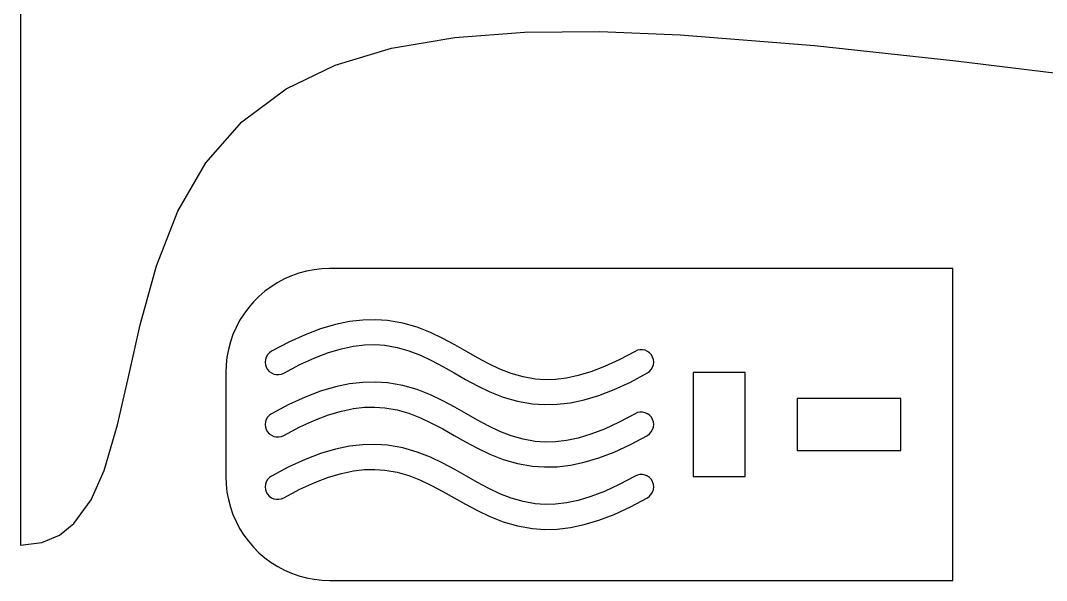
# Model space of a CAD drawing. Header units: millimetres. Extents: x -3928 to -434, y -548 to 1409.
# Drawn here: x -1656.5 to -1557.7, y 956 to 1009.9 of the extents above; entities that cross this region are included whole.
import ezdxf

# ---------------------------------------------------------------- set-up
doc = ezdxf.new("R2010")
doc.units = ezdxf.units.MM
doc.header["$MEASUREMENT"] = 0
doc.layers.add('layer 1', color=7, linetype='Continuous')

msp = doc.modelspace()

# ---------------------------------------------------------------- linework, layer by layer
at = {"layer": 'layer 1', "color": 1, "lineweight": 25}
for points in [[(-1656.4705, 1059.3916), (-1656.4705, 1059.3916), (-1656.4705, 959.3918), (-1656.4705, 959.3918)], [(-1566.7156, 985.9914), (-1566.7156, 985.9914), (-1626.7157, 985.9914), (-1626.7157, 985.9914)], [(-1566.7156, 955.9915), (-1566.7156, 955.9915), (-1566.7156, 985.9914), (-1566.7156, 985.9914)], [(-1636.7155, 975.9912), (-1636.7155, 975.9912), (-1636.7155, 965.9914), (-1636.7155, 965.9914)], [(-1586.7156, 975.9912), (-1586.7156, 975.9912), (-1591.7155, 975.9912), (-1591.7155, 975.9912)], [(-1591.7155, 975.9912), (-1591.7155, 975.9912), (-1591.7155, 965.9914), (-1591.7155, 965.9914)], [(-1586.7156, 965.9914), (-1586.7156, 965.9914), (-1586.7156, 975.9912), (-1586.7156, 975.9912)], [(-1571.7155, 973.4914), (-1571.7155, 973.4914), (-1581.7157, 973.4914), (-1581.7157, 973.4914)], [(-1581.7157, 973.4914), (-1581.7157, 973.4914), (-1581.7157, 968.4915), (-1581.7157, 968.4915)], [(-1571.7155, 968.4915), (-1571.7155, 968.4915), (-1571.7155, 973.4914), (-1571.7155, 973.4914)], [(-1581.7157, 968.4915), (-1581.7157, 968.4915), (-1571.7155, 968.4915), (-1571.7155, 968.4915)], [(-1591.7155, 965.9914), (-1591.7155, 965.9914), (-1586.7156, 965.9914), (-1586.7156, 965.9914)], [(-1626.7157, 955.9915), (-1626.7157, 955.9915), (-1566.7156, 955.9915), (-1566.7156, 955.9915)]]:
    msp.add_open_spline(points, degree=3, dxfattribs=at)
for points, knots in [([(-1656.4705, 959.3918), (-1656.4705, 959.3918), (-1654.4237, 959.6465), (-1654.4237, 959.6465), (-1654.4237, 959.6465), (-1654.4237, 959.6465), (-1652.7283, 960.3637), (-1652.7283, 960.3637), (-1652.7283, 960.3637), (-1652.7283, 960.3637), (-1651.3291, 961.476), (-1651.3291, 961.476), (-1651.3291, 961.476), (-1651.3291, 961.476), (-1649.675, 963.75), (-1649.675, 963.75), (-1649.675, 963.75), (-1649.675, 963.75), (-1648.4194, 966.5857), (-1648.4194, 966.5857), (-1648.4194, 966.5857), (-1648.4194, 966.5857), (-1647.1364, 970.9583), (-1647.1364, 970.9583), (-1647.1364, 970.9583), (-1647.1364, 970.9583), (-1646.0572, 975.7081), (-1646.0572, 975.7081), (-1646.0572, 975.7081), (-1646.0572, 975.7081), (-1644.9643, 980.5677), (-1644.9643, 980.5677), (-1644.9643, 980.5677), (-1644.9643, 980.5677), (-1643.3945, 986.2481), (-1643.3945, 986.2481), (-1643.3945, 986.2481), (-1643.3945, 986.2481), (-1641.3325, 991.5098), (-1641.3325, 991.5098), (-1641.3325, 991.5098), (-1641.3325, 991.5098), (-1638.6203, 996.1678), (-1638.6203, 996.1678), (-1638.6203, 996.1678), (-1638.6203, 996.1678), (-1635.1578, 1000.1098), (-1635.1578, 1000.1098), (-1635.1578, 1000.1098), (-1635.1578, 1000.1098), (-1630.892, 1003.2855), (-1630.892, 1003.2855), (-1630.892, 1003.2855), (-1630.892, 1003.2855), (-1626.1726, 1005.5556), (-1626.1726, 1005.5556), (-1626.1726, 1005.5556), (-1626.1726, 1005.5556), (-1620.7539, 1007.1847), (-1620.7539, 1007.1847), (-1620.7539, 1007.1847), (-1620.7539, 1007.1847), (-1614.6692, 1008.2233), (-1614.6692, 1008.2233), (-1614.6692, 1008.2233), (-1614.6692, 1008.2233), (-1607.9682, 1008.7373), (-1607.9682, 1008.7373), (-1607.9682, 1008.7373), (-1607.9682, 1008.7373), (-1600.7122, 1008.8012), (-1600.7122, 1008.8012), (-1600.7122, 1008.8012), (-1600.7122, 1008.8012), (-1592.973, 1008.4946), (-1592.973, 1008.4946), (-1592.973, 1008.4946), (-1592.973, 1008.4946), (-1580.0289, 1007.4521), (-1580.0289, 1007.4521), (-1580.0289, 1007.4521), (-1580.0289, 1007.4521), (-1566.4254, 1005.9691), (-1566.4254, 1005.9691), (-1566.4254, 1005.9691), (-1566.4254, 1005.9691), (-1552.5196, 1004.2715), (-1552.5196, 1004.2715), (-1552.5196, 1004.2715), (-1552.5196, 1004.2715), (-1541.9236, 1002.9281), (-1541.9236, 1002.9281), (-1541.9236, 1002.9281), (-1541.9236, 1002.9281), (-1531.5279, 1001.5847), (-1531.5279, 1001.5847), (-1531.5279, 1001.5847), (-1531.5279, 1001.5847), (-1521.4917, 1000.2467), (-1521.4917, 1000.2467), (-1521.4917, 1000.2467), (-1521.4917, 1000.2467), (-1511.9689, 998.8902), (-1511.9689, 998.8902), (-1511.9689, 998.8902), (-1511.9689, 998.8902), (-1503.1028, 997.4671), (-1503.1028, 997.4671), (-1503.1028, 997.4671), (-1503.1028, 997.4671), (-1495.1594, 995.9385), (-1495.1594, 995.9385), (-1495.1594, 995.9385), (-1495.1594, 995.9385), (-1488.078, 994.2029), (-1488.078, 994.2029), (-1488.078, 994.2029), (-1488.078, 994.2029), (-1481.9383, 992.179), (-1481.9383, 992.179), (-1481.9383, 992.179), (-1481.9383, 992.179), (-1476.7884, 989.7903), (-1476.7884, 989.7903), (-1476.7884, 989.7903), (-1476.7884, 989.7903), (-1472.9725, 987.2521), (-1472.9725, 987.2521), (-1472.9725, 987.2521), (-1472.9725, 987.2521), (-1469.9488, 984.3399), (-1469.9488, 984.3399), (-1469.9488, 984.3399), (-1469.9488, 984.3399), (-1467.6437, 981.0587), (-1467.6437, 981.0587), (-1467.6437, 981.0587), (-1467.6437, 981.0587), (-1465.9307, 977.454), (-1465.9307, 977.454), (-1465.9307, 977.454), (-1465.9307, 977.454), (-1464.6197, 973.62), (-1464.6197, 973.62), (-1464.6197, 973.62), (-1464.6197, 973.62), (-1463.6471, 970.3607), (-1463.6471, 970.3607), (-1463.6471, 970.3607), (-1463.6471, 970.3607), (-1462.5743, 967.1794), (-1462.5743, 967.1794), (-1462.5743, 967.1794), (-1462.5743, 967.1794), (-1461.1537, 964.2467), (-1461.1537, 964.2467), (-1461.1537, 964.2467), (-1461.1537, 964.2467), (-1459.6812, 962.3396), (-1459.6812, 962.3396), (-1459.6812, 962.3396), (-1459.6812, 962.3396), (-1457.6947, 960.805), (-1457.6947, 960.805), (-1457.6947, 960.805), (-1457.6947, 960.805), (-1456.001, 960.0522), (-1456.001, 960.0522), (-1456.001, 960.0522), (-1456.001, 960.0522), (-1453.9468, 959.565), (-1453.9468, 959.565), (-1453.9468, 959.565), (-1453.9468, 959.565), (-1451.4706, 959.3918), (-1451.4706, 959.3918)], [0, 0, 0, 0, 0.0222222, 0.0222222, 0.0222222, 0.0222222, 0.0444444, 0.0444444, 0.0444444, 0.0444444, 0.0666667, 0.0666667, 0.0666667, 0.0666667, 0.0888889, 0.0888889, 0.0888889, 0.0888889, 0.1111111, 0.1111111, 0.1111111, 0.1111111, 0.1333333, 0.1333333, 0.1333333, 0.1333333, 0.1555556, 0.1555556, 0.1555556, 0.1555556, 0.1777778, 0.1777778, 0.1777778, 0.1777778, 0.2, 0.2, 0.2, 0.2, 0.2222222, 0.2222222, 0.2222222, 0.2222222, 0.2444444, 0.2444444, 0.2444444, 0.2444444, 0.2666667, 0.2666667, 0.2666667, 0.2666667, 0.2888889, 0.2888889, 0.2888889, 0.2888889, 0.3111111, 0.3111111, 0.3111111, 0.3111111, 0.3333333, 0.3333333, 0.3333333, 0.3333333, 0.3555556, 0.3555556, 0.3555556, 0.3555556, 0.3777778, 0.3777778, 0.3777778, 0.3777778, 0.4, 0.4, 0.4, 0.4, 0.4222222, 0.4222222, 0.4222222, 0.4222222, 0.4444444, 0.4444444, 0.4444444, 0.4444444, 0.4666667, 0.4666667, 0.4666667, 0.4666667, 0.4888889, 0.4888889, 0.4888889, 0.4888889, 0.5111111, 0.5111111, 0.5111111, 0.5111111, 0.5333333, 0.5333333, 0.5333333, 0.5333333, 0.5555556, 0.5555556, 0.5555556, 0.5555556, 0.5777778, 0.5777778, 0.5777778, 0.5777778, 0.6, 0.6, 0.6, 0.6, 0.6222222, 0.6222222, 0.6222222, 0.6222222, 0.6444444, 0.6444444, 0.6444444, 0.6444444, 0.6666667, 0.6666667, 0.6666667, 0.6666667, 0.6888889, 0.6888889, 0.6888889, 0.6888889, 0.7111111, 0.7111111, 0.7111111, 0.7111111, 0.7333333, 0.7333333, 0.7333333, 0.7333333, 0.7555556, 0.7555556, 0.7555556, 0.7555556, 0.7777778, 0.7777778, 0.7777778, 0.7777778, 0.8, 0.8, 0.8, 0.8, 0.8222222, 0.8222222, 0.8222222, 0.8222222, 0.8444444, 0.8444444, 0.8444444, 0.8444444, 0.8666667, 0.8666667, 0.8666667, 0.8666667, 0.8888889, 0.8888889, 0.8888889, 0.8888889, 0.9111111, 0.9111111, 0.9111111, 0.9111111, 0.9333333, 0.9333333, 0.9333333, 0.9333333, 0.9555556, 0.9555556, 0.9555556, 0.9555556, 1, 1, 1, 1]), ([(-1626.7157, 985.9914), (-1626.7157, 985.9914), (-1627.4629, 985.9635), (-1627.4629, 985.9635), (-1627.4629, 985.9635), (-1627.4629, 985.9635), (-1628.2058, 985.8796), (-1628.2058, 985.8796), (-1628.2058, 985.8796), (-1628.2058, 985.8796), (-1628.9407, 985.7406), (-1628.9407, 985.7406), (-1628.9407, 985.7406), (-1628.9407, 985.7406), (-1629.6631, 985.5473), (-1629.6631, 985.5473), (-1629.6631, 985.5473), (-1629.6631, 985.5473), (-1630.3691, 985.3), (-1630.3691, 985.3), (-1630.3691, 985.3), (-1630.3691, 985.3), (-1631.0545, 985.0012), (-1631.0545, 985.0012), (-1631.0545, 985.0012), (-1631.0545, 985.0012), (-1631.7156, 984.6515), (-1631.7156, 984.6515), (-1631.7156, 984.6515), (-1631.7156, 984.6515), (-1632.3488, 984.2536), (-1632.3488, 984.2536), (-1632.3488, 984.2536), (-1632.3488, 984.2536), (-1632.9503, 983.8098), (-1632.9503, 983.8098), (-1632.9503, 983.8098), (-1632.9503, 983.8098), (-1633.5172, 983.3219), (-1633.5172, 983.3219), (-1633.5172, 983.3219), (-1633.5172, 983.3219), (-1634.0461, 982.7931), (-1634.0461, 982.7931), (-1634.0461, 982.7931), (-1634.0461, 982.7931), (-1634.5339, 982.2262), (-1634.5339, 982.2262), (-1634.5339, 982.2262), (-1634.5339, 982.2262), (-1634.9777, 981.6247), (-1634.9777, 981.6247), (-1634.9777, 981.6247), (-1634.9777, 981.6247), (-1635.3757, 980.9915), (-1635.3757, 980.9915), (-1635.3757, 980.9915), (-1635.3757, 980.9915), (-1635.7253, 980.3304), (-1635.7253, 980.3304), (-1635.7253, 980.3304), (-1635.7253, 980.3304), (-1636.0244, 979.6449), (-1636.0244, 979.6449), (-1636.0244, 979.6449), (-1636.0244, 979.6449), (-1636.2714, 978.939), (-1636.2714, 978.939), (-1636.2714, 978.939), (-1636.2714, 978.939), (-1636.4647, 978.2165), (-1636.4647, 978.2165), (-1636.4647, 978.2165), (-1636.4647, 978.2165), (-1636.6037, 977.4817), (-1636.6037, 977.4817), (-1636.6037, 977.4817), (-1636.6037, 977.4817), (-1636.6877, 976.7387), (-1636.6877, 976.7387), (-1636.6877, 976.7387), (-1636.6877, 976.7387), (-1636.7155, 975.9912), (-1636.7155, 975.9912)], [0, 0, 0, 0, 0.0454545, 0.0454545, 0.0454545, 0.0454545, 0.0909091, 0.0909091, 0.0909091, 0.0909091, 0.1363636, 0.1363636, 0.1363636, 0.1363636, 0.1818182, 0.1818182, 0.1818182, 0.1818182, 0.2272727, 0.2272727, 0.2272727, 0.2272727, 0.2727273, 0.2727273, 0.2727273, 0.2727273, 0.3181818, 0.3181818, 0.3181818, 0.3181818, 0.3636364, 0.3636364, 0.3636364, 0.3636364, 0.4090909, 0.4090909, 0.4090909, 0.4090909, 0.4545455, 0.4545455, 0.4545455, 0.4545455, 0.5, 0.5, 0.5, 0.5, 0.5454545, 0.5454545, 0.5454545, 0.5454545, 0.5909091, 0.5909091, 0.5909091, 0.5909091, 0.6363636, 0.6363636, 0.6363636, 0.6363636, 0.6818182, 0.6818182, 0.6818182, 0.6818182, 0.7272727, 0.7272727, 0.7272727, 0.7272727, 0.7727273, 0.7727273, 0.7727273, 0.7727273, 0.8181818, 0.8181818, 0.8181818, 0.8181818, 0.8636364, 0.8636364, 0.8636364, 0.8636364, 0.9090909, 0.9090909, 0.9090909, 0.9090909, 1, 1, 1, 1]), ([(-1597.3134, 978.0317), (-1597.3134, 978.0317), (-1598.8342, 977.2129), (-1598.8342, 977.2129), (-1598.8342, 977.2129), (-1598.8342, 977.2129), (-1600.2499, 976.5588), (-1600.2499, 976.5588), (-1600.2499, 976.5588), (-1600.2499, 976.5588), (-1601.5658, 976.0568), (-1601.5658, 976.0568), (-1601.5658, 976.0568), (-1601.5658, 976.0568), (-1602.7885, 975.6938), (-1602.7885, 975.6938), (-1602.7885, 975.6938), (-1602.7885, 975.6938), (-1603.9252, 975.4564), (-1603.9252, 975.4564), (-1603.9252, 975.4564), (-1603.9252, 975.4564), (-1604.9853, 975.3319), (-1604.9853, 975.3319), (-1604.9853, 975.3319), (-1604.9853, 975.3319), (-1605.978, 975.3072), (-1605.978, 975.3072), (-1605.978, 975.3072), (-1605.978, 975.3072), (-1606.915, 975.371), (-1606.915, 975.371), (-1606.915, 975.371), (-1606.915, 975.371), (-1608.0971, 975.5774), (-1608.0971, 975.5774), (-1608.0971, 975.5774), (-1608.0971, 975.5774), (-1609.2239, 975.9037), (-1609.2239, 975.9037), (-1609.2239, 975.9037), (-1609.2239, 975.9037), (-1610.3165, 976.3327), (-1610.3165, 976.3327), (-1610.3165, 976.3327), (-1610.3165, 976.3327), (-1611.3917, 976.8453), (-1611.3917, 976.8453), (-1611.3917, 976.8453), (-1611.3917, 976.8453), (-1612.4642, 977.42), (-1612.4642, 977.42), (-1612.4642, 977.42), (-1612.4642, 977.42), (-1613.5479, 978.0331), (-1613.5479, 978.0331), (-1613.5479, 978.0331), (-1613.5479, 978.0331), (-1614.6574, 978.6617), (-1614.6574, 978.6617), (-1614.6574, 978.6617), (-1614.6574, 978.6617), (-1615.8089, 979.2766), (-1615.8089, 979.2766), (-1615.8089, 979.2766), (-1615.8089, 979.2766), (-1617.0178, 979.8492), (-1617.0178, 979.8492), (-1617.0178, 979.8492), (-1617.0178, 979.8492), (-1618.3002, 980.3491), (-1618.3002, 980.3491), (-1618.3002, 980.3491), (-1618.3002, 980.3491), (-1619.6693, 980.7428), (-1619.6693, 980.7428), (-1619.6693, 980.7428), (-1619.6693, 980.7428), (-1621.1351, 980.9961), (-1621.1351, 980.9961), (-1621.1351, 980.9961), (-1621.1351, 980.9961), (-1622.3014, 981.0747), (-1622.3014, 981.0747), (-1622.3014, 981.0747), (-1622.3014, 981.0747), (-1623.5269, 981.0447), (-1623.5269, 981.0447), (-1623.5269, 981.0447), (-1623.5269, 981.0447), (-1624.8135, 980.8952), (-1624.8135, 980.8952), (-1624.8135, 980.8952), (-1624.8135, 980.8952), (-1626.1646, 980.6165), (-1626.1646, 980.6165), (-1626.1646, 980.6165), (-1626.1646, 980.6165), (-1627.5835, 980.1998), (-1627.5835, 980.1998), (-1627.5835, 980.1998), (-1627.5835, 980.1998), (-1629.0761, 979.6368), (-1629.0761, 979.6368), (-1629.0761, 979.6368), (-1629.0761, 979.6368), (-1630.6488, 978.9182), (-1630.6488, 978.9182), (-1630.6488, 978.9182), (-1630.6488, 978.9182), (-1632.3083, 978.0345), (-1632.3083, 978.0345)], [0, 0, 0, 0, 0.0344828, 0.0344828, 0.0344828, 0.0344828, 0.0689655, 0.0689655, 0.0689655, 0.0689655, 0.1034483, 0.1034483, 0.1034483, 0.1034483, 0.137931, 0.137931, 0.137931, 0.137931, 0.1724138, 0.1724138, 0.1724138, 0.1724138, 0.2068966, 0.2068966, 0.2068966, 0.2068966, 0.2413793, 0.2413793, 0.2413793, 0.2413793, 0.2758621, 0.2758621, 0.2758621, 0.2758621, 0.3103448, 0.3103448, 0.3103448, 0.3103448, 0.3448276, 0.3448276, 0.3448276, 0.3448276, 0.3793103, 0.3793103, 0.3793103, 0.3793103, 0.4137931, 0.4137931, 0.4137931, 0.4137931, 0.4482759, 0.4482759, 0.4482759, 0.4482759, 0.4827586, 0.4827586, 0.4827586, 0.4827586, 0.5172414, 0.5172414, 0.5172414, 0.5172414, 0.5517241, 0.5517241, 0.5517241, 0.5517241, 0.5862069, 0.5862069, 0.5862069, 0.5862069, 0.6206897, 0.6206897, 0.6206897, 0.6206897, 0.6551724, 0.6551724, 0.6551724, 0.6551724, 0.6896552, 0.6896552, 0.6896552, 0.6896552, 0.7241379, 0.7241379, 0.7241379, 0.7241379, 0.7586207, 0.7586207, 0.7586207, 0.7586207, 0.7931034, 0.7931034, 0.7931034, 0.7931034, 0.8275862, 0.8275862, 0.8275862, 0.8275862, 0.862069, 0.862069, 0.862069, 0.862069, 0.8965517, 0.8965517, 0.8965517, 0.8965517, 0.9310345, 0.9310345, 0.9310345, 0.9310345, 1, 1, 1, 1]), ([(-1632.3083, 978.0345), (-1632.3083, 978.0345), (-1632.5125, 977.8884), (-1632.5125, 977.8884), (-1632.5125, 977.8884), (-1632.5125, 977.8884), (-1632.6815, 977.7032), (-1632.6815, 977.7032), (-1632.6815, 977.7032), (-1632.6815, 977.7032), (-1632.8085, 977.487), (-1632.8085, 977.487), (-1632.8085, 977.487), (-1632.8085, 977.487), (-1632.8875, 977.2489), (-1632.8875, 977.2489), (-1632.8875, 977.2489), (-1632.8875, 977.2489), (-1632.9154, 976.9994), (-1632.9154, 976.9994), (-1632.9154, 976.9994), (-1632.9154, 976.9994), (-1632.8911, 976.75), (-1632.8911, 976.75), (-1632.8911, 976.75), (-1632.8911, 976.75), (-1632.8152, 976.5108), (-1632.8152, 976.5108), (-1632.8152, 976.5108), (-1632.8152, 976.5108), (-1632.691, 976.2925), (-1632.691, 976.2925), (-1632.691, 976.2925), (-1632.691, 976.2925), (-1632.5245, 976.1052), (-1632.5245, 976.1052), (-1632.5245, 976.1052), (-1632.5245, 976.1052), (-1632.3227, 975.9563), (-1632.3227, 975.9563), (-1632.3227, 975.9563), (-1632.3227, 975.9563), (-1632.0941, 975.8526), (-1632.0941, 975.8526), (-1632.0941, 975.8526), (-1632.0941, 975.8526), (-1631.849, 975.7989), (-1631.849, 975.7989), (-1631.849, 975.7989), (-1631.849, 975.7989), (-1631.5981, 975.7972), (-1631.5981, 975.7972), (-1631.5981, 975.7972), (-1631.5981, 975.7972), (-1631.3526, 975.8476), (-1631.3526, 975.8476), (-1631.3526, 975.8476), (-1631.3526, 975.8476), (-1631.1226, 975.9482), (-1631.1226, 975.9482)], [0, 0, 0, 0, 0.0625, 0.0625, 0.0625, 0.0625, 0.125, 0.125, 0.125, 0.125, 0.1875, 0.1875, 0.1875, 0.1875, 0.25, 0.25, 0.25, 0.25, 0.3125, 0.3125, 0.3125, 0.3125, 0.375, 0.375, 0.375, 0.375, 0.4375, 0.4375, 0.4375, 0.4375, 0.5, 0.5, 0.5, 0.5, 0.5625, 0.5625, 0.5625, 0.5625, 0.625, 0.625, 0.625, 0.625, 0.6875, 0.6875, 0.6875, 0.6875, 0.75, 0.75, 0.75, 0.75, 0.8125, 0.8125, 0.8125, 0.8125, 0.875, 0.875, 0.875, 0.875, 1, 1, 1, 1]), ([(-1631.1226, 975.9482), (-1631.1226, 975.9482), (-1629.5841, 976.7673), (-1629.5841, 976.7673), (-1629.5841, 976.7673), (-1629.5841, 976.7673), (-1628.1515, 977.4221), (-1628.1515, 977.4221), (-1628.1515, 977.4221), (-1628.1515, 977.4221), (-1626.8198, 977.9248), (-1626.8198, 977.9248), (-1626.8198, 977.9248), (-1626.8198, 977.9248), (-1625.5822, 978.2881), (-1625.5822, 978.2881), (-1625.5822, 978.2881), (-1625.5822, 978.2881), (-1624.4315, 978.5259), (-1624.4315, 978.5259), (-1624.4315, 978.5259), (-1624.4315, 978.5259), (-1623.3587, 978.6508), (-1623.3587, 978.6508), (-1623.3587, 978.6508), (-1623.3587, 978.6508), (-1622.3539, 978.6755), (-1622.3539, 978.6755), (-1622.3539, 978.6755), (-1622.3539, 978.6755), (-1621.4064, 978.6116), (-1621.4064, 978.6116), (-1621.4064, 978.6116), (-1621.4064, 978.6116), (-1620.2126, 978.4049), (-1620.2126, 978.4049), (-1620.2126, 978.4049), (-1620.2126, 978.4049), (-1619.0763, 978.0779), (-1619.0763, 978.0779), (-1619.0763, 978.0779), (-1619.0763, 978.0779), (-1617.9767, 977.6493), (-1617.9767, 977.6493), (-1617.9767, 977.6493), (-1617.9767, 977.6493), (-1616.8972, 977.1367), (-1616.8972, 977.1367), (-1616.8972, 977.1367), (-1616.8972, 977.1367), (-1615.8226, 976.5624), (-1615.8226, 976.5624), (-1615.8226, 976.5624), (-1615.8226, 976.5624), (-1614.7385, 975.9496), (-1614.7385, 975.9496), (-1614.7385, 975.9496), (-1614.7385, 975.9496), (-1613.6308, 975.3216), (-1613.6308, 975.3216), (-1613.6308, 975.3216), (-1613.6308, 975.3216), (-1612.4832, 974.7067), (-1612.4832, 974.7067), (-1612.4832, 974.7067), (-1612.4832, 974.7067), (-1611.2795, 974.1345), (-1611.2795, 974.1345), (-1611.2795, 974.1345), (-1611.2795, 974.1345), (-1610.0046, 973.6343), (-1610.0046, 973.6343), (-1610.0046, 973.6343), (-1610.0046, 973.6343), (-1608.6443, 973.2406), (-1608.6443, 973.2406), (-1608.6443, 973.2406), (-1608.6443, 973.2406), (-1607.1887, 972.9866), (-1607.1887, 972.9866), (-1607.1887, 972.9866), (-1607.1887, 972.9866), (-1606.0313, 972.9079), (-1606.0313, 972.9079), (-1606.0313, 972.9079), (-1606.0313, 972.9079), (-1604.8152, 972.9379), (-1604.8152, 972.9379), (-1604.8152, 972.9379), (-1604.8152, 972.9379), (-1603.5392, 973.0878), (-1603.5392, 973.0878), (-1603.5392, 973.0878), (-1603.5392, 973.0878), (-1602.2005, 973.3669), (-1602.2005, 973.3669), (-1602.2005, 973.3669), (-1602.2005, 973.3669), (-1600.7946, 973.7839), (-1600.7946, 973.7839), (-1600.7946, 973.7839), (-1600.7946, 973.7839), (-1599.3168, 974.3476), (-1599.3168, 974.3476), (-1599.3168, 974.3476), (-1599.3168, 974.3476), (-1597.76, 975.0669), (-1597.76, 975.0669), (-1597.76, 975.0669), (-1597.76, 975.0669), (-1596.1179, 975.951), (-1596.1179, 975.951)], [0, 0, 0, 0, 0.0344828, 0.0344828, 0.0344828, 0.0344828, 0.0689655, 0.0689655, 0.0689655, 0.0689655, 0.1034483, 0.1034483, 0.1034483, 0.1034483, 0.137931, 0.137931, 0.137931, 0.137931, 0.1724138, 0.1724138, 0.1724138, 0.1724138, 0.2068966, 0.2068966, 0.2068966, 0.2068966, 0.2413793, 0.2413793, 0.2413793, 0.2413793, 0.2758621, 0.2758621, 0.2758621, 0.2758621, 0.3103448, 0.3103448, 0.3103448, 0.3103448, 0.3448276, 0.3448276, 0.3448276, 0.3448276, 0.3793103, 0.3793103, 0.3793103, 0.3793103, 0.4137931, 0.4137931, 0.4137931, 0.4137931, 0.4482759, 0.4482759, 0.4482759, 0.4482759, 0.4827586, 0.4827586, 0.4827586, 0.4827586, 0.5172414, 0.5172414, 0.5172414, 0.5172414, 0.5517241, 0.5517241, 0.5517241, 0.5517241, 0.5862069, 0.5862069, 0.5862069, 0.5862069, 0.6206897, 0.6206897, 0.6206897, 0.6206897, 0.6551724, 0.6551724, 0.6551724, 0.6551724, 0.6896552, 0.6896552, 0.6896552, 0.6896552, 0.7241379, 0.7241379, 0.7241379, 0.7241379, 0.7586207, 0.7586207, 0.7586207, 0.7586207, 0.7931034, 0.7931034, 0.7931034, 0.7931034, 0.8275862, 0.8275862, 0.8275862, 0.8275862, 0.862069, 0.862069, 0.862069, 0.862069, 0.8965517, 0.8965517, 0.8965517, 0.8965517, 0.9310345, 0.9310345, 0.9310345, 0.9310345, 1, 1, 1, 1]), ([(-1596.1179, 975.951), (-1596.1179, 975.951), (-1595.9143, 976.0981), (-1595.9143, 976.0981), (-1595.9143, 976.0981), (-1595.9143, 976.0981), (-1595.746, 976.284), (-1595.746, 976.284), (-1595.746, 976.284), (-1595.746, 976.284), (-1595.6204, 976.501), (-1595.6204, 976.501), (-1595.6204, 976.501), (-1595.6204, 976.501), (-1595.5421, 976.7394), (-1595.5421, 976.7394), (-1595.5421, 976.7394), (-1595.5421, 976.7394), (-1595.5157, 976.9889), (-1595.5157, 976.9889), (-1595.5157, 976.9889), (-1595.5157, 976.9889), (-1595.5414, 977.2383), (-1595.5414, 977.2383), (-1595.5414, 977.2383), (-1595.5414, 977.2383), (-1595.6183, 977.4771), (-1595.6183, 977.4771), (-1595.6183, 977.4771), (-1595.6183, 977.4771), (-1595.7432, 977.6948), (-1595.7432, 977.6948), (-1595.7432, 977.6948), (-1595.7432, 977.6948), (-1595.9108, 977.8814), (-1595.9108, 977.8814), (-1595.9108, 977.8814), (-1595.9108, 977.8814), (-1596.1133, 978.0292), (-1596.1133, 978.0292), (-1596.1133, 978.0292), (-1596.1133, 978.0292), (-1596.3422, 978.1319), (-1596.3422, 978.1319), (-1596.3422, 978.1319), (-1596.3422, 978.1319), (-1596.5878, 978.1844), (-1596.5878, 978.1844), (-1596.5878, 978.1844), (-1596.5878, 978.1844), (-1596.8386, 978.1851), (-1596.8386, 978.1851), (-1596.8386, 978.1851), (-1596.8386, 978.1851), (-1597.0841, 978.1333), (-1597.0841, 978.1333), (-1597.0841, 978.1333), (-1597.0841, 978.1333), (-1597.3134, 978.0317), (-1597.3134, 978.0317)], [0, 0, 0, 0, 0.0625, 0.0625, 0.0625, 0.0625, 0.125, 0.125, 0.125, 0.125, 0.1875, 0.1875, 0.1875, 0.1875, 0.25, 0.25, 0.25, 0.25, 0.3125, 0.3125, 0.3125, 0.3125, 0.375, 0.375, 0.375, 0.375, 0.4375, 0.4375, 0.4375, 0.4375, 0.5, 0.5, 0.5, 0.5, 0.5625, 0.5625, 0.5625, 0.5625, 0.625, 0.625, 0.625, 0.625, 0.6875, 0.6875, 0.6875, 0.6875, 0.75, 0.75, 0.75, 0.75, 0.8125, 0.8125, 0.8125, 0.8125, 0.875, 0.875, 0.875, 0.875, 1, 1, 1, 1]), ([(-1597.3134, 972.032), (-1597.3134, 972.032), (-1598.8342, 971.2132), (-1598.8342, 971.2132), (-1598.8342, 971.2132), (-1598.8342, 971.2132), (-1600.2499, 970.5588), (-1600.2499, 970.5588), (-1600.2499, 970.5588), (-1600.2499, 970.5588), (-1601.5658, 970.0568), (-1601.5658, 970.0568), (-1601.5658, 970.0568), (-1601.5658, 970.0568), (-1602.7885, 969.6938), (-1602.7885, 969.6938), (-1602.7885, 969.6938), (-1602.7885, 969.6938), (-1603.9252, 969.4567), (-1603.9252, 969.4567), (-1603.9252, 969.4567), (-1603.9252, 969.4567), (-1604.9853, 969.3318), (-1604.9853, 969.3318), (-1604.9853, 969.3318), (-1604.9853, 969.3318), (-1605.978, 969.3071), (-1605.978, 969.3071), (-1605.978, 969.3071), (-1605.978, 969.3071), (-1606.915, 969.371), (-1606.915, 969.371), (-1606.915, 969.371), (-1606.915, 969.371), (-1608.0971, 969.5774), (-1608.0971, 969.5774), (-1608.0971, 969.5774), (-1608.0971, 969.5774), (-1609.2239, 969.9037), (-1609.2239, 969.9037), (-1609.2239, 969.9037), (-1609.2239, 969.9037), (-1610.3165, 970.3327), (-1610.3165, 970.3327), (-1610.3165, 970.3327), (-1610.3165, 970.3327), (-1611.3917, 970.8452), (-1611.3917, 970.8452), (-1611.3917, 970.8452), (-1611.3917, 970.8452), (-1612.4642, 971.4199), (-1612.4642, 971.4199), (-1612.4642, 971.4199), (-1612.4642, 971.4199), (-1613.5479, 972.0334), (-1613.5479, 972.0334), (-1613.5479, 972.0334), (-1613.5479, 972.0334), (-1614.6574, 972.6617), (-1614.6574, 972.6617), (-1614.6574, 972.6617), (-1614.6574, 972.6617), (-1615.8089, 973.2766), (-1615.8089, 973.2766), (-1615.8089, 973.2766), (-1615.8089, 973.2766), (-1617.0178, 973.8491), (-1617.0178, 973.8491), (-1617.0178, 973.8491), (-1617.0178, 973.8491), (-1618.3002, 974.349), (-1618.3002, 974.349), (-1618.3002, 974.349), (-1618.3002, 974.349), (-1619.6693, 974.7427), (-1619.6693, 974.7427), (-1619.6693, 974.7427), (-1619.6693, 974.7427), (-1621.1351, 974.996), (-1621.1351, 974.996), (-1621.1351, 974.996), (-1621.1351, 974.996), (-1622.3014, 975.075), (-1622.3014, 975.075), (-1622.3014, 975.075), (-1622.3014, 975.075), (-1623.5269, 975.0447), (-1623.5269, 975.0447), (-1623.5269, 975.0447), (-1623.5269, 975.0447), (-1624.8135, 974.8951), (-1624.8135, 974.8951), (-1624.8135, 974.8951), (-1624.8135, 974.8951), (-1626.1646, 974.6164), (-1626.1646, 974.6164), (-1626.1646, 974.6164), (-1626.1646, 974.6164), (-1627.5835, 974.1998), (-1627.5835, 974.1998), (-1627.5835, 974.1998), (-1627.5835, 974.1998), (-1629.0761, 973.6368), (-1629.0761, 973.6368), (-1629.0761, 973.6368), (-1629.0761, 973.6368), (-1630.6488, 972.9182), (-1630.6488, 972.9182), (-1630.6488, 972.9182), (-1630.6488, 972.9182), (-1632.3083, 972.0348), (-1632.3083, 972.0348)], [0, 0, 0, 0, 0.0344828, 0.0344828, 0.0344828, 0.0344828, 0.0689655, 0.0689655, 0.0689655, 0.0689655, 0.1034483, 0.1034483, 0.1034483, 0.1034483, 0.137931, 0.137931, 0.137931, 0.137931, 0.1724138, 0.1724138, 0.1724138, 0.1724138, 0.2068966, 0.2068966, 0.2068966, 0.2068966, 0.2413793, 0.2413793, 0.2413793, 0.2413793, 0.2758621, 0.2758621, 0.2758621, 0.2758621, 0.3103448, 0.3103448, 0.3103448, 0.3103448, 0.3448276, 0.3448276, 0.3448276, 0.3448276, 0.3793103, 0.3793103, 0.3793103, 0.3793103, 0.4137931, 0.4137931, 0.4137931, 0.4137931, 0.4482759, 0.4482759, 0.4482759, 0.4482759, 0.4827586, 0.4827586, 0.4827586, 0.4827586, 0.5172414, 0.5172414, 0.5172414, 0.5172414, 0.5517241, 0.5517241, 0.5517241, 0.5517241, 0.5862069, 0.5862069, 0.5862069, 0.5862069, 0.6206897, 0.6206897, 0.6206897, 0.6206897, 0.6551724, 0.6551724, 0.6551724, 0.6551724, 0.6896552, 0.6896552, 0.6896552, 0.6896552, 0.7241379, 0.7241379, 0.7241379, 0.7241379, 0.7586207, 0.7586207, 0.7586207, 0.7586207, 0.7931034, 0.7931034, 0.7931034, 0.7931034, 0.8275862, 0.8275862, 0.8275862, 0.8275862, 0.862069, 0.862069, 0.862069, 0.862069, 0.8965517, 0.8965517, 0.8965517, 0.8965517, 0.9310345, 0.9310345, 0.9310345, 0.9310345, 1, 1, 1, 1]), ([(-1632.3083, 972.0348), (-1632.3083, 972.0348), (-1632.5125, 971.8888), (-1632.5125, 971.8888), (-1632.5125, 971.8888), (-1632.5125, 971.8888), (-1632.6815, 971.7032), (-1632.6815, 971.7032), (-1632.6815, 971.7032), (-1632.6815, 971.7032), (-1632.8085, 971.4869), (-1632.8085, 971.4869), (-1632.8085, 971.4869), (-1632.8085, 971.4869), (-1632.8875, 971.2488), (-1632.8875, 971.2488), (-1632.8875, 971.2488), (-1632.8875, 971.2488), (-1632.9154, 970.9994), (-1632.9154, 970.9994), (-1632.9154, 970.9994), (-1632.9154, 970.9994), (-1632.8911, 970.75), (-1632.8911, 970.75), (-1632.8911, 970.75), (-1632.8911, 970.75), (-1632.8152, 970.5108), (-1632.8152, 970.5108), (-1632.8152, 970.5108), (-1632.8152, 970.5108), (-1632.691, 970.2928), (-1632.691, 970.2928), (-1632.691, 970.2928), (-1632.691, 970.2928), (-1632.5245, 970.1051), (-1632.5245, 970.1051), (-1632.5245, 970.1051), (-1632.5245, 970.1051), (-1632.3227, 969.9562), (-1632.3227, 969.9562), (-1632.3227, 969.9562), (-1632.3227, 969.9562), (-1632.0941, 969.8525), (-1632.0941, 969.8525), (-1632.0941, 969.8525), (-1632.0941, 969.8525), (-1631.849, 969.7989), (-1631.849, 969.7989), (-1631.849, 969.7989), (-1631.849, 969.7989), (-1631.5981, 969.7971), (-1631.5981, 969.7971), (-1631.5981, 969.7971), (-1631.5981, 969.7971), (-1631.3526, 969.8476), (-1631.3526, 969.8476), (-1631.3526, 969.8476), (-1631.3526, 969.8476), (-1631.1226, 969.9481), (-1631.1226, 969.9481)], [0, 0, 0, 0, 0.0625, 0.0625, 0.0625, 0.0625, 0.125, 0.125, 0.125, 0.125, 0.1875, 0.1875, 0.1875, 0.1875, 0.25, 0.25, 0.25, 0.25, 0.3125, 0.3125, 0.3125, 0.3125, 0.375, 0.375, 0.375, 0.375, 0.4375, 0.4375, 0.4375, 0.4375, 0.5, 0.5, 0.5, 0.5, 0.5625, 0.5625, 0.5625, 0.5625, 0.625, 0.625, 0.625, 0.625, 0.6875, 0.6875, 0.6875, 0.6875, 0.75, 0.75, 0.75, 0.75, 0.8125, 0.8125, 0.8125, 0.8125, 0.875, 0.875, 0.875, 0.875, 1, 1, 1, 1]), ([(-1631.1226, 969.9481), (-1631.1226, 969.9481), (-1629.5841, 970.7673), (-1629.5841, 970.7673), (-1629.5841, 970.7673), (-1629.5841, 970.7673), (-1628.1515, 971.422), (-1628.1515, 971.422), (-1628.1515, 971.422), (-1628.1515, 971.422), (-1626.8198, 971.9247), (-1626.8198, 971.9247), (-1626.8198, 971.9247), (-1626.8198, 971.9247), (-1625.5822, 972.2881), (-1625.5822, 972.2881), (-1625.5822, 972.2881), (-1625.5822, 972.2881), (-1624.4315, 972.5259), (-1624.4315, 972.5259), (-1624.4315, 972.5259), (-1624.4315, 972.5259), (-1623.3587, 972.6508), (-1623.3587, 972.6508), (-1623.3587, 972.6508), (-1623.3587, 972.6508), (-1622.3539, 972.6758), (-1622.3539, 972.6758), (-1622.3539, 972.6758), (-1622.3539, 972.6758), (-1621.4064, 972.6116), (-1621.4064, 972.6116), (-1621.4064, 972.6116), (-1621.4064, 972.6116), (-1620.2126, 972.4049), (-1620.2126, 972.4049), (-1620.2126, 972.4049), (-1620.2126, 972.4049), (-1619.0763, 972.0782), (-1619.0763, 972.0782), (-1619.0763, 972.0782), (-1619.0763, 972.0782), (-1617.9767, 971.6492), (-1617.9767, 971.6492), (-1617.9767, 971.6492), (-1617.9767, 971.6492), (-1616.8972, 971.1366), (-1616.8972, 971.1366), (-1616.8972, 971.1366), (-1616.8972, 971.1366), (-1615.8226, 970.5623), (-1615.8226, 970.5623), (-1615.8226, 970.5623), (-1615.8226, 970.5623), (-1614.7385, 969.9495), (-1614.7385, 969.9495), (-1614.7385, 969.9495), (-1614.7385, 969.9495), (-1613.6308, 969.3216), (-1613.6308, 969.3216), (-1613.6308, 969.3216), (-1613.6308, 969.3216), (-1612.4832, 968.7067), (-1612.4832, 968.7067), (-1612.4832, 968.7067), (-1612.4832, 968.7067), (-1611.2795, 968.1345), (-1611.2795, 968.1345), (-1611.2795, 968.1345), (-1611.2795, 968.1345), (-1610.0046, 967.6343), (-1610.0046, 967.6343), (-1610.0046, 967.6343), (-1610.0046, 967.6343), (-1608.6443, 967.2406), (-1608.6443, 967.2406), (-1608.6443, 967.2406), (-1608.6443, 967.2406), (-1607.1887, 966.9866), (-1607.1887, 966.9866), (-1607.1887, 966.9866), (-1607.1887, 966.9866), (-1606.0313, 966.9079), (-1606.0313, 966.9079), (-1606.0313, 966.9079), (-1606.0313, 966.9079), (-1604.8152, 966.9379), (-1604.8152, 966.9379), (-1604.8152, 966.9379), (-1604.8152, 966.9379), (-1603.5392, 967.0878), (-1603.5392, 967.0878), (-1603.5392, 967.0878), (-1603.5392, 967.0878), (-1602.2005, 967.3672), (-1602.2005, 967.3672), (-1602.2005, 967.3672), (-1602.2005, 967.3672), (-1600.7946, 967.7842), (-1600.7946, 967.7842), (-1600.7946, 967.7842), (-1600.7946, 967.7842), (-1599.3168, 968.3476), (-1599.3168, 968.3476), (-1599.3168, 968.3476), (-1599.3168, 968.3476), (-1597.76, 969.0669), (-1597.76, 969.0669), (-1597.76, 969.0669), (-1597.76, 969.0669), (-1596.1179, 969.9509), (-1596.1179, 969.9509)], [0, 0, 0, 0, 0.0344828, 0.0344828, 0.0344828, 0.0344828, 0.0689655, 0.0689655, 0.0689655, 0.0689655, 0.1034483, 0.1034483, 0.1034483, 0.1034483, 0.137931, 0.137931, 0.137931, 0.137931, 0.1724138, 0.1724138, 0.1724138, 0.1724138, 0.2068966, 0.2068966, 0.2068966, 0.2068966, 0.2413793, 0.2413793, 0.2413793, 0.2413793, 0.2758621, 0.2758621, 0.2758621, 0.2758621, 0.3103448, 0.3103448, 0.3103448, 0.3103448, 0.3448276, 0.3448276, 0.3448276, 0.3448276, 0.3793103, 0.3793103, 0.3793103, 0.3793103, 0.4137931, 0.4137931, 0.4137931, 0.4137931, 0.4482759, 0.4482759, 0.4482759, 0.4482759, 0.4827586, 0.4827586, 0.4827586, 0.4827586, 0.5172414, 0.5172414, 0.5172414, 0.5172414, 0.5517241, 0.5517241, 0.5517241, 0.5517241, 0.5862069, 0.5862069, 0.5862069, 0.5862069, 0.6206897, 0.6206897, 0.6206897, 0.6206897, 0.6551724, 0.6551724, 0.6551724, 0.6551724, 0.6896552, 0.6896552, 0.6896552, 0.6896552, 0.7241379, 0.7241379, 0.7241379, 0.7241379, 0.7586207, 0.7586207, 0.7586207, 0.7586207, 0.7931034, 0.7931034, 0.7931034, 0.7931034, 0.8275862, 0.8275862, 0.8275862, 0.8275862, 0.862069, 0.862069, 0.862069, 0.862069, 0.8965517, 0.8965517, 0.8965517, 0.8965517, 0.9310345, 0.9310345, 0.9310345, 0.9310345, 1, 1, 1, 1]), ([(-1596.1179, 969.9509), (-1596.1179, 969.9509), (-1595.9143, 970.0981), (-1595.9143, 970.0981), (-1595.9143, 970.0981), (-1595.9143, 970.0981), (-1595.746, 970.284), (-1595.746, 970.284), (-1595.746, 970.284), (-1595.746, 970.284), (-1595.6204, 970.5009), (-1595.6204, 970.5009), (-1595.6204, 970.5009), (-1595.6204, 970.5009), (-1595.5421, 970.7394), (-1595.5421, 970.7394), (-1595.5421, 970.7394), (-1595.5421, 970.7394), (-1595.5157, 970.9888), (-1595.5157, 970.9888), (-1595.5157, 970.9888), (-1595.5157, 970.9888), (-1595.5414, 971.2386), (-1595.5414, 971.2386), (-1595.5414, 971.2386), (-1595.5414, 971.2386), (-1595.6183, 971.4771), (-1595.6183, 971.4771), (-1595.6183, 971.4771), (-1595.6183, 971.4771), (-1595.7432, 971.6947), (-1595.7432, 971.6947), (-1595.7432, 971.6947), (-1595.7432, 971.6947), (-1595.9108, 971.8813), (-1595.9108, 971.8813), (-1595.9108, 971.8813), (-1595.9108, 971.8813), (-1596.1133, 972.0295), (-1596.1133, 972.0295), (-1596.1133, 972.0295), (-1596.1133, 972.0295), (-1596.3422, 972.1318), (-1596.3422, 972.1318), (-1596.3422, 972.1318), (-1596.3422, 972.1318), (-1596.5878, 972.1844), (-1596.5878, 972.1844), (-1596.5878, 972.1844), (-1596.5878, 972.1844), (-1596.8386, 972.1851), (-1596.8386, 972.1851), (-1596.8386, 972.1851), (-1596.8386, 972.1851), (-1597.0841, 972.1336), (-1597.0841, 972.1336), (-1597.0841, 972.1336), (-1597.0841, 972.1336), (-1597.3134, 972.032), (-1597.3134, 972.032)], [0, 0, 0, 0, 0.0625, 0.0625, 0.0625, 0.0625, 0.125, 0.125, 0.125, 0.125, 0.1875, 0.1875, 0.1875, 0.1875, 0.25, 0.25, 0.25, 0.25, 0.3125, 0.3125, 0.3125, 0.3125, 0.375, 0.375, 0.375, 0.375, 0.4375, 0.4375, 0.4375, 0.4375, 0.5, 0.5, 0.5, 0.5, 0.5625, 0.5625, 0.5625, 0.5625, 0.625, 0.625, 0.625, 0.625, 0.6875, 0.6875, 0.6875, 0.6875, 0.75, 0.75, 0.75, 0.75, 0.8125, 0.8125, 0.8125, 0.8125, 0.875, 0.875, 0.875, 0.875, 1, 1, 1, 1]), ([(-1597.3134, 966.0319), (-1597.3134, 966.0319), (-1598.8342, 965.2131), (-1598.8342, 965.2131), (-1598.8342, 965.2131), (-1598.8342, 965.2131), (-1600.2499, 964.5587), (-1600.2499, 964.5587), (-1600.2499, 964.5587), (-1600.2499, 964.5587), (-1601.5658, 964.0567), (-1601.5658, 964.0567), (-1601.5658, 964.0567), (-1601.5658, 964.0567), (-1602.7885, 963.6937), (-1602.7885, 963.6937), (-1602.7885, 963.6937), (-1602.7885, 963.6937), (-1603.9252, 963.4567), (-1603.9252, 963.4567), (-1603.9252, 963.4567), (-1603.9252, 963.4567), (-1604.9853, 963.3318), (-1604.9853, 963.3318), (-1604.9853, 963.3318), (-1604.9853, 963.3318), (-1605.978, 963.3071), (-1605.978, 963.3071), (-1605.978, 963.3071), (-1605.978, 963.3071), (-1606.915, 963.3709), (-1606.915, 963.3709), (-1606.915, 963.3709), (-1606.915, 963.3709), (-1608.0971, 963.5773), (-1608.0971, 963.5773), (-1608.0971, 963.5773), (-1608.0971, 963.5773), (-1609.2239, 963.904), (-1609.2239, 963.904), (-1609.2239, 963.904), (-1609.2239, 963.904), (-1610.3165, 964.3326), (-1610.3165, 964.3326), (-1610.3165, 964.3326), (-1610.3165, 964.3326), (-1611.3917, 964.8452), (-1611.3917, 964.8452), (-1611.3917, 964.8452), (-1611.3917, 964.8452), (-1612.4642, 965.4199), (-1612.4642, 965.4199), (-1612.4642, 965.4199), (-1612.4642, 965.4199), (-1613.5479, 966.0333), (-1613.5479, 966.0333), (-1613.5479, 966.0333), (-1613.5479, 966.0333), (-1614.6574, 966.6616), (-1614.6574, 966.6616), (-1614.6574, 966.6616), (-1614.6574, 966.6616), (-1615.8089, 967.2765), (-1615.8089, 967.2765), (-1615.8089, 967.2765), (-1615.8089, 967.2765), (-1617.0178, 967.8491), (-1617.0178, 967.8491), (-1617.0178, 967.8491), (-1617.0178, 967.8491), (-1618.3002, 968.349), (-1618.3002, 968.349), (-1618.3002, 968.349), (-1618.3002, 968.349), (-1619.6693, 968.7427), (-1619.6693, 968.7427), (-1619.6693, 968.7427), (-1619.6693, 968.7427), (-1621.1351, 968.9963), (-1621.1351, 968.9963), (-1621.1351, 968.9963), (-1621.1351, 968.9963), (-1622.3014, 969.075), (-1622.3014, 969.075), (-1622.3014, 969.075), (-1622.3014, 969.075), (-1623.5269, 969.045), (-1623.5269, 969.045), (-1623.5269, 969.045), (-1623.5269, 969.045), (-1624.8135, 968.8951), (-1624.8135, 968.8951), (-1624.8135, 968.8951), (-1624.8135, 968.8951), (-1626.1646, 968.6164), (-1626.1646, 968.6164), (-1626.1646, 968.6164), (-1626.1646, 968.6164), (-1627.5835, 968.1998), (-1627.5835, 968.1998), (-1627.5835, 968.1998), (-1627.5835, 968.1998), (-1629.0761, 967.6367), (-1629.0761, 967.6367), (-1629.0761, 967.6367), (-1629.0761, 967.6367), (-1630.6488, 966.9181), (-1630.6488, 966.9181), (-1630.6488, 966.9181), (-1630.6488, 966.9181), (-1632.3083, 966.0348), (-1632.3083, 966.0348)], [0, 0, 0, 0, 0.0344828, 0.0344828, 0.0344828, 0.0344828, 0.0689655, 0.0689655, 0.0689655, 0.0689655, 0.1034483, 0.1034483, 0.1034483, 0.1034483, 0.137931, 0.137931, 0.137931, 0.137931, 0.1724138, 0.1724138, 0.1724138, 0.1724138, 0.2068966, 0.2068966, 0.2068966, 0.2068966, 0.2413793, 0.2413793, 0.2413793, 0.2413793, 0.2758621, 0.2758621, 0.2758621, 0.2758621, 0.3103448, 0.3103448, 0.3103448, 0.3103448, 0.3448276, 0.3448276, 0.3448276, 0.3448276, 0.3793103, 0.3793103, 0.3793103, 0.3793103, 0.4137931, 0.4137931, 0.4137931, 0.4137931, 0.4482759, 0.4482759, 0.4482759, 0.4482759, 0.4827586, 0.4827586, 0.4827586, 0.4827586, 0.5172414, 0.5172414, 0.5172414, 0.5172414, 0.5517241, 0.5517241, 0.5517241, 0.5517241, 0.5862069, 0.5862069, 0.5862069, 0.5862069, 0.6206897, 0.6206897, 0.6206897, 0.6206897, 0.6551724, 0.6551724, 0.6551724, 0.6551724, 0.6896552, 0.6896552, 0.6896552, 0.6896552, 0.7241379, 0.7241379, 0.7241379, 0.7241379, 0.7586207, 0.7586207, 0.7586207, 0.7586207, 0.7931034, 0.7931034, 0.7931034, 0.7931034, 0.8275862, 0.8275862, 0.8275862, 0.8275862, 0.862069, 0.862069, 0.862069, 0.862069, 0.8965517, 0.8965517, 0.8965517, 0.8965517, 0.9310345, 0.9310345, 0.9310345, 0.9310345, 1, 1, 1, 1]), ([(-1636.7155, 965.9914), (-1636.7155, 965.9914), (-1636.6877, 965.2442), (-1636.6877, 965.2442), (-1636.6877, 965.2442), (-1636.6877, 965.2442), (-1636.6037, 964.5009), (-1636.6037, 964.5009), (-1636.6037, 964.5009), (-1636.6037, 964.5009), (-1636.4647, 963.766), (-1636.4647, 963.766), (-1636.4647, 963.766), (-1636.4647, 963.766), (-1636.2714, 963.0439), (-1636.2714, 963.0439), (-1636.2714, 963.0439), (-1636.2714, 963.0439), (-1636.0244, 962.338), (-1636.0244, 962.338), (-1636.0244, 962.338), (-1636.0244, 962.338), (-1635.7253, 961.6526), (-1635.7253, 961.6526), (-1635.7253, 961.6526), (-1635.7253, 961.6526), (-1635.3757, 960.9914), (-1635.3757, 960.9914), (-1635.3757, 960.9914), (-1635.3757, 960.9914), (-1634.9777, 960.3582), (-1634.9777, 960.3582), (-1634.9777, 960.3582), (-1634.9777, 960.3582), (-1634.5339, 959.7564), (-1634.5339, 959.7564), (-1634.5339, 959.7564), (-1634.5339, 959.7564), (-1634.0461, 959.1895), (-1634.0461, 959.1895), (-1634.0461, 959.1895), (-1634.0461, 959.1895), (-1633.5172, 958.661), (-1633.5172, 958.661), (-1633.5172, 958.661), (-1633.5172, 958.661), (-1632.9503, 958.1731), (-1632.9503, 958.1731), (-1632.9503, 958.1731), (-1632.9503, 958.1731), (-1632.3488, 957.729), (-1632.3488, 957.729), (-1632.3488, 957.729), (-1632.3488, 957.729), (-1631.7156, 957.331), (-1631.7156, 957.331), (-1631.7156, 957.331), (-1631.7156, 957.331), (-1631.0545, 956.9818), (-1631.0545, 956.9818), (-1631.0545, 956.9818), (-1631.0545, 956.9818), (-1630.3691, 956.6826), (-1630.3691, 956.6826), (-1630.3691, 956.6826), (-1630.3691, 956.6826), (-1629.6631, 956.4357), (-1629.6631, 956.4357), (-1629.6631, 956.4357), (-1629.6631, 956.4357), (-1628.9407, 956.242), (-1628.9407, 956.242), (-1628.9407, 956.242), (-1628.9407, 956.242), (-1628.2058, 956.103), (-1628.2058, 956.103), (-1628.2058, 956.103), (-1628.2058, 956.103), (-1627.4629, 956.0194), (-1627.4629, 956.0194), (-1627.4629, 956.0194), (-1627.4629, 956.0194), (-1626.7157, 955.9915), (-1626.7157, 955.9915)], [0, 0, 0, 0, 0.0454545, 0.0454545, 0.0454545, 0.0454545, 0.0909091, 0.0909091, 0.0909091, 0.0909091, 0.1363636, 0.1363636, 0.1363636, 0.1363636, 0.1818182, 0.1818182, 0.1818182, 0.1818182, 0.2272727, 0.2272727, 0.2272727, 0.2272727, 0.2727273, 0.2727273, 0.2727273, 0.2727273, 0.3181818, 0.3181818, 0.3181818, 0.3181818, 0.3636364, 0.3636364, 0.3636364, 0.3636364, 0.4090909, 0.4090909, 0.4090909, 0.4090909, 0.4545455, 0.4545455, 0.4545455, 0.4545455, 0.5, 0.5, 0.5, 0.5, 0.5454545, 0.5454545, 0.5454545, 0.5454545, 0.5909091, 0.5909091, 0.5909091, 0.5909091, 0.6363636, 0.6363636, 0.6363636, 0.6363636, 0.6818182, 0.6818182, 0.6818182, 0.6818182, 0.7272727, 0.7272727, 0.7272727, 0.7272727, 0.7727273, 0.7727273, 0.7727273, 0.7727273, 0.8181818, 0.8181818, 0.8181818, 0.8181818, 0.8636364, 0.8636364, 0.8636364, 0.8636364, 0.9090909, 0.9090909, 0.9090909, 0.9090909, 1, 1, 1, 1]), ([(-1632.3083, 966.0348), (-1632.3083, 966.0348), (-1632.5125, 965.8887), (-1632.5125, 965.8887), (-1632.5125, 965.8887), (-1632.5125, 965.8887), (-1632.6815, 965.7031), (-1632.6815, 965.7031), (-1632.6815, 965.7031), (-1632.6815, 965.7031), (-1632.8085, 965.4869), (-1632.8085, 965.4869), (-1632.8085, 965.4869), (-1632.8085, 965.4869), (-1632.8875, 965.2488), (-1632.8875, 965.2488), (-1632.8875, 965.2488), (-1632.8875, 965.2488), (-1632.9154, 964.9997), (-1632.9154, 964.9997), (-1632.9154, 964.9997), (-1632.9154, 964.9997), (-1632.8911, 964.7499), (-1632.8911, 964.7499), (-1632.8911, 964.7499), (-1632.8911, 964.7499), (-1632.8152, 964.5108), (-1632.8152, 964.5108), (-1632.8152, 964.5108), (-1632.8152, 964.5108), (-1632.691, 964.2927), (-1632.691, 964.2927), (-1632.691, 964.2927), (-1632.691, 964.2927), (-1632.5245, 964.1051), (-1632.5245, 964.1051), (-1632.5245, 964.1051), (-1632.5245, 964.1051), (-1632.3227, 963.9562), (-1632.3227, 963.9562), (-1632.3227, 963.9562), (-1632.3227, 963.9562), (-1632.0941, 963.8525), (-1632.0941, 963.8525), (-1632.0941, 963.8525), (-1632.0941, 963.8525), (-1631.849, 963.7989), (-1631.849, 963.7989), (-1631.849, 963.7989), (-1631.849, 963.7989), (-1631.5981, 963.7971), (-1631.5981, 963.7971), (-1631.5981, 963.7971), (-1631.5981, 963.7971), (-1631.3526, 963.8475), (-1631.3526, 963.8475), (-1631.3526, 963.8475), (-1631.3526, 963.8475), (-1631.1226, 963.9481), (-1631.1226, 963.9481)], [0, 0, 0, 0, 0.0625, 0.0625, 0.0625, 0.0625, 0.125, 0.125, 0.125, 0.125, 0.1875, 0.1875, 0.1875, 0.1875, 0.25, 0.25, 0.25, 0.25, 0.3125, 0.3125, 0.3125, 0.3125, 0.375, 0.375, 0.375, 0.375, 0.4375, 0.4375, 0.4375, 0.4375, 0.5, 0.5, 0.5, 0.5, 0.5625, 0.5625, 0.5625, 0.5625, 0.625, 0.625, 0.625, 0.625, 0.6875, 0.6875, 0.6875, 0.6875, 0.75, 0.75, 0.75, 0.75, 0.8125, 0.8125, 0.8125, 0.8125, 0.875, 0.875, 0.875, 0.875, 1, 1, 1, 1]), ([(-1631.1226, 963.9481), (-1631.1226, 963.9481), (-1629.5841, 964.7672), (-1629.5841, 964.7672), (-1629.5841, 964.7672), (-1629.5841, 964.7672), (-1628.1515, 965.422), (-1628.1515, 965.422), (-1628.1515, 965.422), (-1628.1515, 965.422), (-1626.8198, 965.9247), (-1626.8198, 965.9247), (-1626.8198, 965.9247), (-1626.8198, 965.9247), (-1625.5822, 966.2881), (-1625.5822, 966.2881), (-1625.5822, 966.2881), (-1625.5822, 966.2881), (-1624.4315, 966.5258), (-1624.4315, 966.5258), (-1624.4315, 966.5258), (-1624.4315, 966.5258), (-1623.3587, 966.6507), (-1623.3587, 966.6507), (-1623.3587, 966.6507), (-1623.3587, 966.6507), (-1622.3539, 966.6758), (-1622.3539, 966.6758), (-1622.3539, 966.6758), (-1622.3539, 966.6758), (-1621.4064, 966.6116), (-1621.4064, 966.6116), (-1621.4064, 966.6116), (-1621.4064, 966.6116), (-1620.2126, 966.4048), (-1620.2126, 966.4048), (-1620.2126, 966.4048), (-1620.2126, 966.4048), (-1619.0763, 966.0782), (-1619.0763, 966.0782), (-1619.0763, 966.0782), (-1619.0763, 966.0782), (-1617.9767, 965.6492), (-1617.9767, 965.6492), (-1617.9767, 965.6492), (-1617.9767, 965.6492), (-1616.8972, 965.1366), (-1616.8972, 965.1366), (-1616.8972, 965.1366), (-1616.8972, 965.1366), (-1615.8226, 964.5623), (-1615.8226, 964.5623), (-1615.8226, 964.5623), (-1615.8226, 964.5623), (-1614.7385, 963.9495), (-1614.7385, 963.9495), (-1614.7385, 963.9495), (-1614.7385, 963.9495), (-1613.6308, 963.3215), (-1613.6308, 963.3215), (-1613.6308, 963.3215), (-1613.6308, 963.3215), (-1612.4832, 962.7067), (-1612.4832, 962.7067), (-1612.4832, 962.7067), (-1612.4832, 962.7067), (-1611.2795, 962.1344), (-1611.2795, 962.1344), (-1611.2795, 962.1344), (-1611.2795, 962.1344), (-1610.0046, 961.6346), (-1610.0046, 961.6346), (-1610.0046, 961.6346), (-1610.0046, 961.6346), (-1608.6443, 961.2405), (-1608.6443, 961.2405), (-1608.6443, 961.2405), (-1608.6443, 961.2405), (-1607.1887, 960.9869), (-1607.1887, 960.9869), (-1607.1887, 960.9869), (-1607.1887, 960.9869), (-1606.0313, 960.9078), (-1606.0313, 960.9078), (-1606.0313, 960.9078), (-1606.0313, 960.9078), (-1604.8152, 960.9378), (-1604.8152, 960.9378), (-1604.8152, 960.9378), (-1604.8152, 960.9378), (-1603.5392, 961.0878), (-1603.5392, 961.0878), (-1603.5392, 961.0878), (-1603.5392, 961.0878), (-1602.2005, 961.3672), (-1602.2005, 961.3672), (-1602.2005, 961.3672), (-1602.2005, 961.3672), (-1600.7946, 961.7841), (-1600.7946, 961.7841), (-1600.7946, 961.7841), (-1600.7946, 961.7841), (-1599.3168, 962.3475), (-1599.3168, 962.3475), (-1599.3168, 962.3475), (-1599.3168, 962.3475), (-1597.76, 963.0668), (-1597.76, 963.0668), (-1597.76, 963.0668), (-1597.76, 963.0668), (-1596.1179, 963.9509), (-1596.1179, 963.9509)], [0, 0, 0, 0, 0.0344828, 0.0344828, 0.0344828, 0.0344828, 0.0689655, 0.0689655, 0.0689655, 0.0689655, 0.1034483, 0.1034483, 0.1034483, 0.1034483, 0.137931, 0.137931, 0.137931, 0.137931, 0.1724138, 0.1724138, 0.1724138, 0.1724138, 0.2068966, 0.2068966, 0.2068966, 0.2068966, 0.2413793, 0.2413793, 0.2413793, 0.2413793, 0.2758621, 0.2758621, 0.2758621, 0.2758621, 0.3103448, 0.3103448, 0.3103448, 0.3103448, 0.3448276, 0.3448276, 0.3448276, 0.3448276, 0.3793103, 0.3793103, 0.3793103, 0.3793103, 0.4137931, 0.4137931, 0.4137931, 0.4137931, 0.4482759, 0.4482759, 0.4482759, 0.4482759, 0.4827586, 0.4827586, 0.4827586, 0.4827586, 0.5172414, 0.5172414, 0.5172414, 0.5172414, 0.5517241, 0.5517241, 0.5517241, 0.5517241, 0.5862069, 0.5862069, 0.5862069, 0.5862069, 0.6206897, 0.6206897, 0.6206897, 0.6206897, 0.6551724, 0.6551724, 0.6551724, 0.6551724, 0.6896552, 0.6896552, 0.6896552, 0.6896552, 0.7241379, 0.7241379, 0.7241379, 0.7241379, 0.7586207, 0.7586207, 0.7586207, 0.7586207, 0.7931034, 0.7931034, 0.7931034, 0.7931034, 0.8275862, 0.8275862, 0.8275862, 0.8275862, 0.862069, 0.862069, 0.862069, 0.862069, 0.8965517, 0.8965517, 0.8965517, 0.8965517, 0.9310345, 0.9310345, 0.9310345, 0.9310345, 1, 1, 1, 1]), ([(-1596.1179, 963.9509), (-1596.1179, 963.9509), (-1595.9143, 964.098), (-1595.9143, 964.098), (-1595.9143, 964.098), (-1595.9143, 964.098), (-1595.746, 964.2839), (-1595.746, 964.2839), (-1595.746, 964.2839), (-1595.746, 964.2839), (-1595.6204, 964.5009), (-1595.6204, 964.5009), (-1595.6204, 964.5009), (-1595.6204, 964.5009), (-1595.5421, 964.7394), (-1595.5421, 964.7394), (-1595.5421, 964.7394), (-1595.5421, 964.7394), (-1595.5157, 964.9888), (-1595.5157, 964.9888), (-1595.5157, 964.9888), (-1595.5157, 964.9888), (-1595.5414, 965.2385), (-1595.5414, 965.2385), (-1595.5414, 965.2385), (-1595.5414, 965.2385), (-1595.6183, 965.477), (-1595.6183, 965.477), (-1595.6183, 965.477), (-1595.6183, 965.477), (-1595.7432, 965.6947), (-1595.7432, 965.6947), (-1595.7432, 965.6947), (-1595.7432, 965.6947), (-1595.9108, 965.8813), (-1595.9108, 965.8813), (-1595.9108, 965.8813), (-1595.9108, 965.8813), (-1596.1133, 966.0295), (-1596.1133, 966.0295), (-1596.1133, 966.0295), (-1596.1133, 966.0295), (-1596.3422, 966.1318), (-1596.3422, 966.1318), (-1596.3422, 966.1318), (-1596.3422, 966.1318), (-1596.5878, 966.1843), (-1596.5878, 966.1843), (-1596.5878, 966.1843), (-1596.5878, 966.1843), (-1596.8386, 966.185), (-1596.8386, 966.185), (-1596.8386, 966.185), (-1596.8386, 966.185), (-1597.0841, 966.1335), (-1597.0841, 966.1335), (-1597.0841, 966.1335), (-1597.0841, 966.1335), (-1597.3134, 966.0319), (-1597.3134, 966.0319)], [0, 0, 0, 0, 0.0625, 0.0625, 0.0625, 0.0625, 0.125, 0.125, 0.125, 0.125, 0.1875, 0.1875, 0.1875, 0.1875, 0.25, 0.25, 0.25, 0.25, 0.3125, 0.3125, 0.3125, 0.3125, 0.375, 0.375, 0.375, 0.375, 0.4375, 0.4375, 0.4375, 0.4375, 0.5, 0.5, 0.5, 0.5, 0.5625, 0.5625, 0.5625, 0.5625, 0.625, 0.625, 0.625, 0.625, 0.6875, 0.6875, 0.6875, 0.6875, 0.75, 0.75, 0.75, 0.75, 0.8125, 0.8125, 0.8125, 0.8125, 0.875, 0.875, 0.875, 0.875, 1, 1, 1, 1])]:
    msp.add_open_spline(points, degree=3, knots=knots, dxfattribs=at)

doc.saveas('drawing.dxf')
